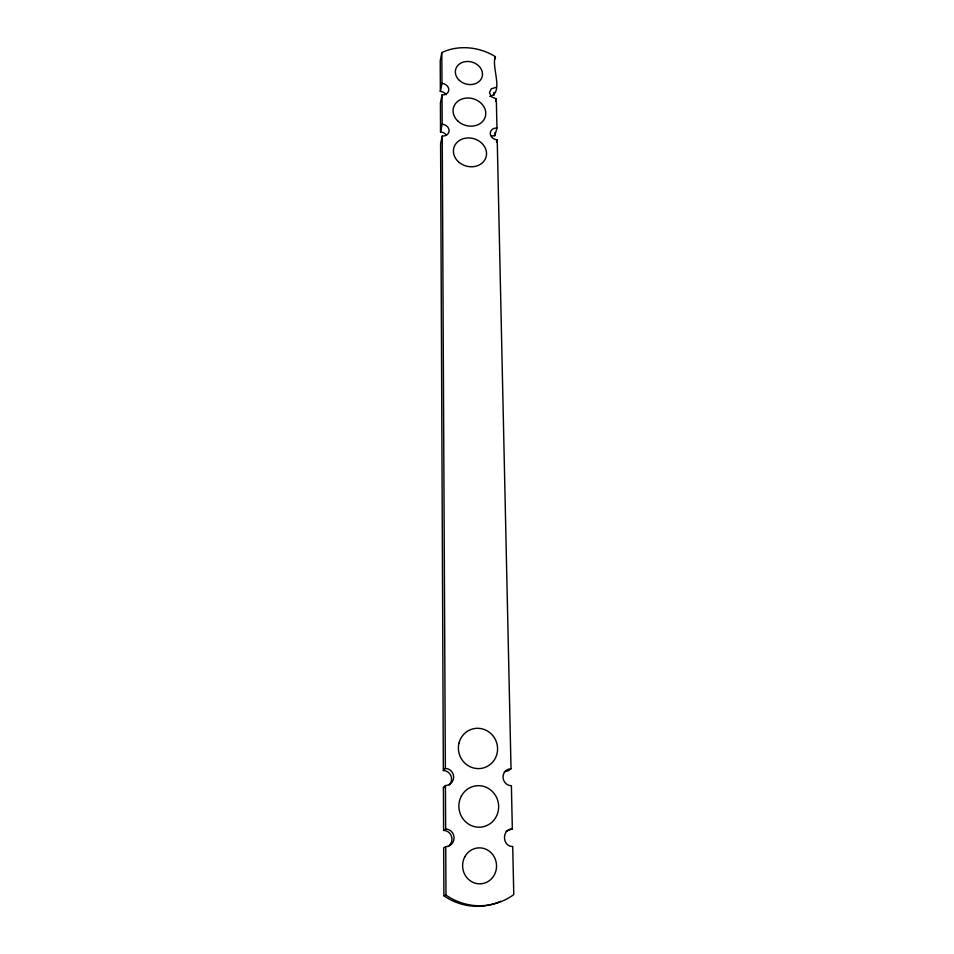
<?xml version="1.0" encoding="UTF-8"?>
<svg xmlns="http://www.w3.org/2000/svg" width="954" height="954" viewBox="0 0 954 954"><rect width="100%" height="100%" fill="white"/><g stroke="black" fill="none" stroke-linecap="round" stroke-linejoin="round"><path stroke-width="1.43" d="M489.772 96.354C504.499 92.979 490.905 66.291 495.4 56.68A49.775 41.356 15.8 0 0 441.821 52.553L440.223 60.794L440.354 91.405A6.797 5.676 14.6 0 1 446.198 94.696M440.354 91.405L441.976 83.38L441.821 52.553M441.976 83.38A6.869 5.712 14.7 0 1 448.797 89.64A6.869 5.712 14.7 0 1 442.036 94.923L440.414 102.877L440.533 131.962A6.905 5.831 14.8 0 1 446.46 135.313M440.533 131.962L442.179 124.211L442.036 94.923M442.179 124.211A6.964 5.879 14.9 0 1 449.095 130.626A6.964 5.879 14.9 0 1 442.239 136.076L440.593 143.744L443.348 770.51A8.467 8.181 82.7 0 1 449.203 784.975M494.697 59.398L495.4 56.68M495.615 101.506L496.318 98.882L491.513 96.843L489.45 92.621L491.203 88.817L496.068 87.363M491.465 136.267A6.845 5.784 17.4 0 1 494.816 135.718L496.962 128.039L496.318 98.882M496.497 142.385L497.225 139.856A6.916 5.819 17.4 0 1 490.261 133.477A6.916 5.819 17.4 0 1 496.962 128.039M443.348 770.51L445.351 768.435L442.239 136.076M447.843 846.663A8.705 8.3 88.3 0 0 443.61 830.433L443.419 787.444L445.435 785.547A8.562 8.276 82 0 0 453.663 777.033A8.562 8.276 82 0 0 445.351 768.435M497.225 139.856L511.022 768.781L508.291 770.844A8.443 8.049 73.2 0 0 504.284 771.941M443.61 830.433L445.649 829.014L445.435 785.547M445.649 829.014A8.813 8.395 87.9 0 1 454.08 837.803A8.813 8.395 87.9 0 1 445.733 846.627L443.682 847.844L443.896 895.782A63.358 60.054 83.9 0 0 500.659 901.244M511.022 768.781A8.538 8.133 72.6 0 0 503.02 777.248A8.538 8.133 72.6 0 0 511.392 785.774L512.334 828.931L506.18 831.196M443.896 895.782L445.971 895.102A64.073 60.722 83.5 0 0 513.777 894.602L512.715 846.472C502.126 846.782 501.589 828.811 512.334 828.931M493.898 92.419L493.957 95.317M494.756 132.821L494.816 135.718M445.733 846.627L445.971 895.102M445.542 787.157A8.467 8.181 82.7 0 1 443.419 787.444M464.741 856.942A18.007 16.969 85.2 0 0 479.838 883.845A18.007 16.969 85.2 0 0 494.136 856.752A18.007 16.969 85.2 0 0 464.741 856.942M461.378 796.065A20.797 19.867 80.2 0 0 479.075 827.213A20.797 19.867 80.2 0 0 495.83 796.041A20.797 19.867 80.2 0 0 461.378 796.065M458.051 121.241A16.552 13.857 16 0 0 485.3 116.793A16.552 13.857 16 0 0 464.944 98.25A16.552 13.857 16 0 0 458.051 121.241M458.445 161.786A16.755 14.215 16.3 0 0 486.039 157.088A16.755 14.215 16.3 0 0 465.421 138.187A16.755 14.215 16.3 0 0 458.445 161.786M459.446 80.47A13.75 11.365 15.7 0 0 482.092 76.952A13.75 11.365 15.7 0 0 465.194 61.652A13.75 11.365 15.7 0 0 459.446 80.47M458.969 743.154A20.225 19.533 71.8 0 0 483.38 767.946A20.225 19.533 71.8 0 0 491.596 734.246A20.225 19.533 71.8 0 0 458.969 743.154"/></g></svg>
